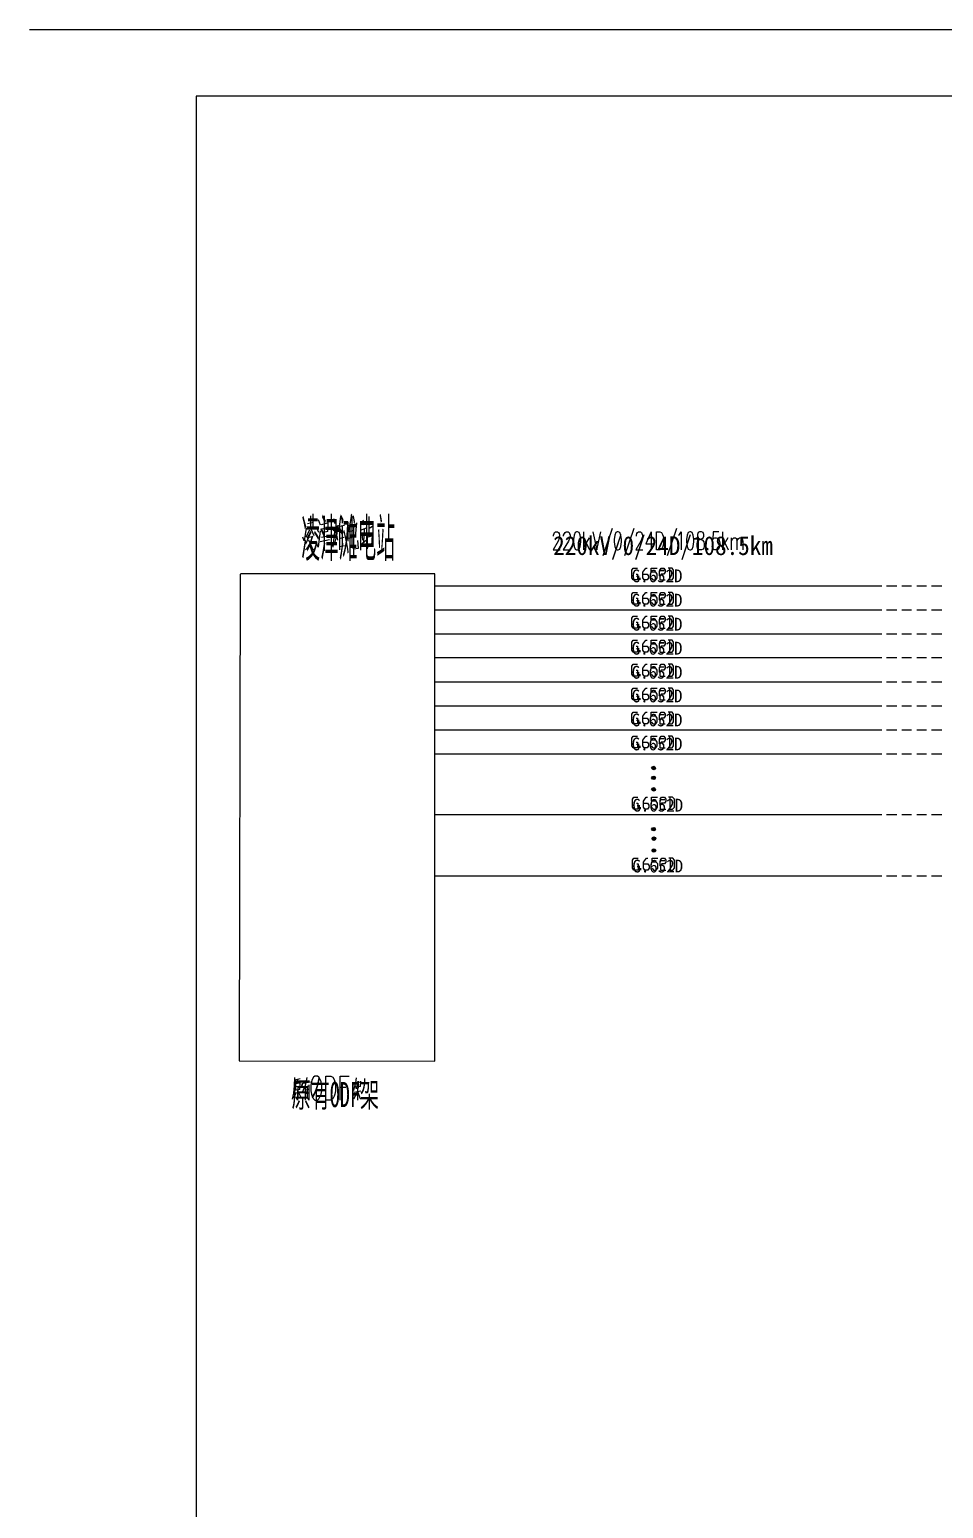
# Model space of a CAD drawing. Header units: metres. Extents: x 17 to 1757, y 17 to 1207.
# Drawn here: x 17 to 406, y 578 to 1207 of the extents above; entities that cross this region are included whole.
import ezdxf

# ---------------------------------------------------------------- set-up
doc = ezdxf.new("R2010")
doc.units = ezdxf.units.M
for name, color, linetype in [('LINES', 7, 'Continuous'), ('POLYLINES', 4, 'Continuous'), ('RECTS', 7, 'Continuous'), ('TEXTS', 3, 'Continuous')]:
    doc.layers.add(name, color=color, linetype=linetype)

msp = doc.modelspace()

# ---------------------------------------------------------------- linework, layer by layer
at = {"layer": 'LINES'}
for p, q in [((87.79, 1179.07), (87.79, 45.22)), ((1672.37, 1179.07), (87.79, 1179.07)), ((133.66, 997.92), (134.23, 995.9)), ((138.41, 995.62), (134.81, 994.75)), ((137.69, 997.63), (135.1, 997.06)), ((136.39, 1000.37), (136.39, 995.18)), ((139.99, 993.31), (139.13, 995.33)), ((139.7, 998.78), (140.57, 996.62)), ((140.71, 994.75), (144.46, 995.62)), ((141, 996.77), (143.74, 997.49)), ((142.3, 985.54), (142.3, 1000.37)), ((143.74, 997.92), (143.59, 993.74)), ((145.46, 995.9), (146.18, 994.03)), ((146.76, 995.04), (145.9, 987.12)), ((146.18, 999.22), (146.76, 997.2)), ((148.06, 996.05), (147.05, 995.76)), ((150.79, 996.34), (148.78, 995.9)), ((148.78, 996.19), (148.78, 985.97)), ((149.78, 999.65), (149.93, 997.34)), ((149.93, 995.9), (149.93, 996.19)), ((149.93, 996.05), (149.93, 987.55)), ((152.23, 997.78), (152.23, 989.57)), ((152.23, 996.34), (155.83, 997.06)), ((155.98, 997.49), (155.4, 991.44)), ((157.7, 994.32), (160.15, 995.33)), ((158.71, 998.64), (159.29, 996.62)), ((161.3, 991.58), (161.3, 1000.08)), ((161.3, 995.18), (162.74, 996.05)), ((264.7, 995.04), (260.81, 983.38)), ((273.91, 995.04), (270.02, 983.38)), ((292.06, 995.04), (288.17, 983.38)), ((135.96, 994.32), (134.38, 991.3)), ((135.67, 991.3), (137.11, 991.58)), ((137.98, 991.87), (136.82, 994.46)), ((144.46, 990.14), (140.57, 989.28)), ((141, 991.3), (143.74, 991.87)), ((143.74, 993.74), (141.29, 993.17)), ((145.32, 988.99), (145.9, 987.41)), ((147.05, 994.46), (147.91, 990)), ((149.06, 993.31), (150.5, 993.6)), ((150.5, 991.15), (149.06, 990.72)), ((155.69, 991.44), (152.23, 990.72)), ((152.81, 993.74), (154.97, 994.32)), ((157.7, 988.13), (160.15, 990.14)), ((158.28, 993.17), (158.57, 990)), ((159.14, 989.28), (159.43, 994.75)), ((160.44, 992.3), (160.44, 986.4)), ((160.44, 991.3), (162.46, 991.87)), ((162.6, 992.3), (162.31, 987.7)), ((252.74, 985.97), (252.74, 993.6)), ((254.9, 991.01), (252.74, 987.41)), ((253.61, 988.85), (255.05, 985.97)), ((281.4, 993.6), (281.4, 985.97)), ((311.78, 985.97), (311.78, 993.6)), ((313.94, 991.01), (311.78, 987.41)), ((312.65, 988.85), (314.09, 985.97)), ((315.53, 985.97), (315.53, 991.01)), ((134.23, 985.97), (135.38, 987.26)), ((148.78, 987.41), (150.79, 987.84)), ((160.44, 987.26), (162.46, 987.7)), ((289.18, 978.19), (289.18, 973.15)), ((106.51, 975.6), (106.08, 768.31)), ((189.24, 975.67), (106.58, 975.67)), ((189.24, 768.24), (189.24, 975.67)), ((376.58, 970.42), (189.24, 970.42)), ((276.65, 973.15), (276.65, 974.02)), ((379.46, 970.42), (376.58, 970.42)), ((385.8, 970.42), (381.48, 970.42)), ((392.14, 970.42), (387.96, 970.42)), ((398.47, 970.42), (394.3, 970.42)), ((404.95, 970.42), (400.63, 970.42)), ((276.65, 962.78), (276.65, 963.65)), ((289.18, 967.82), (289.18, 962.78)), ((376.58, 960.19), (189.24, 960.19)), ((289.18, 957.74), (289.18, 952.56)), ((379.46, 960.19), (376.58, 960.19)), ((385.8, 960.19), (381.48, 960.19)), ((392.14, 960.19), (387.96, 960.19)), ((398.47, 960.19), (394.3, 960.19)), ((404.95, 960.19), (400.63, 960.19)), ((276.65, 952.56), (276.65, 953.42)), ((376.58, 949.97), (189.24, 949.97)), ((289.18, 947.52), (289.18, 942.34)), ((379.46, 949.97), (376.58, 949.97)), ((385.8, 949.97), (381.48, 949.97)), ((392.14, 949.97), (387.96, 949.97)), ((398.47, 949.97), (394.3, 949.97)), ((404.95, 949.97), (400.63, 949.97)), ((376.58, 939.89), (189.24, 939.89)), ((276.65, 942.34), (276.65, 943.2)), ((379.46, 939.89), (376.58, 939.89)), ((385.8, 939.89), (381.48, 939.89)), ((392.14, 939.89), (387.96, 939.89)), ((398.47, 939.89), (394.3, 939.89)), ((404.95, 939.89), (400.63, 939.89)), ((276.65, 932.11), (276.65, 932.98)), ((289.18, 937.3), (289.18, 932.11)), ((376.58, 929.66), (189.24, 929.66)), ((289.18, 927.07), (289.18, 922.03)), ((379.46, 929.66), (376.58, 929.66)), ((385.8, 929.66), (381.48, 929.66)), ((392.14, 929.66), (387.96, 929.66)), ((398.47, 929.66), (394.3, 929.66)), ((404.95, 929.66), (400.63, 929.66)), ((376.58, 919.44), (189.24, 919.44)), ((276.65, 922.03), (276.65, 922.75)), ((379.46, 919.44), (376.58, 919.44)), ((385.8, 919.44), (381.48, 919.44)), ((392.14, 919.44), (387.96, 919.44)), ((398.47, 919.44), (394.3, 919.44)), ((404.95, 919.44), (400.63, 919.44)), ((289.18, 916.85), (289.18, 911.81)), ((376.58, 909.22), (189.24, 909.22)), ((276.65, 911.81), (276.65, 912.67)), ((379.46, 909.22), (376.58, 909.22)), ((385.8, 909.22), (381.48, 909.22)), ((392.14, 909.22), (387.96, 909.22)), ((398.47, 909.22), (394.3, 909.22)), ((404.95, 909.22), (400.63, 909.22)), ((276.65, 901.58), (276.65, 902.45)), ((289.18, 906.62), (289.18, 901.58)), ((376.58, 898.99), (189.24, 898.99)), ((379.46, 898.99), (376.58, 898.99)), ((385.8, 898.99), (381.48, 898.99)), ((392.14, 898.99), (387.96, 898.99)), ((398.47, 898.99), (394.3, 898.99)), ((404.95, 898.99), (400.63, 898.99)), ((276.79, 875.52), (276.79, 876.38)), ((289.32, 880.7), (289.32, 875.52)), ((376.58, 873.07), (189.24, 873.07)), ((379.46, 873.07), (376.58, 873.07)), ((385.8, 873.07), (381.48, 873.07)), ((392.14, 873.07), (387.96, 873.07)), ((398.47, 873.07), (394.3, 873.07)), ((404.95, 873.07), (400.63, 873.07)), ((276.94, 849.6), (276.94, 850.46)), ((289.46, 854.64), (289.46, 849.6)), ((376.58, 847.01), (189.24, 847.01)), ((379.46, 847.01), (376.58, 847.01)), ((385.8, 847.01), (381.48, 847.01)), ((392.14, 847.01), (387.96, 847.01)), ((398.47, 847.01), (394.3, 847.01)), ((404.95, 847.01), (400.63, 847.01)), ((106.08, 768.31), (189.24, 768.24)), ((129.62, 760.32), (131.93, 760.9)), ((130.06, 759.31), (130.06, 755.71)), ((130.06, 758.74), (131.78, 759.02)), ((130.06, 757.44), (131.35, 757.58)), ((130.06, 756), (131.78, 756.29)), ((130.92, 760.61), (130.63, 758.88)), ((131.78, 759.31), (131.64, 756.14)), ((133.08, 758.88), (136.39, 759.46)), ((134.09, 757.87), (134.09, 751.68)), ((134.09, 757.44), (135.67, 757.73)), ((134.09, 756), (135.38, 756.29)), ((149.06, 757.15), (151.37, 757.15)), ((154.82, 759.02), (156.26, 759.31)), ((154.97, 754.99), (157.85, 755.57)), ((155.83, 761.18), (155.54, 759.02)), ((156.41, 756.72), (156.41, 751.68)), ((156.7, 759.74), (156.7, 756.72)), ((156.7, 759.17), (157.7, 759.46)), ((157.7, 757.44), (156.7, 757.3)), ((157.7, 759.74), (157.56, 757.44)), ((130.34, 754.85), (129.19, 752.54)), ((132.22, 752.98), (131.35, 754.99)), ((135.38, 754.56), (134.09, 754.27)), ((156.41, 755.28), (154.68, 752.11))]:
    msp.add_line(p, q, dxfattribs=at)
at = {"layer": 'POLYLINES'}
for points in [[(134.52, 995.18), (133.66, 989.71), (133.08, 991.3)], [(146.62, 988.13), (147.62, 992.02), (148.2, 996.48)], [(149.21, 1000.22), (148.78, 996.77), (148.2, 993.6)], [(153.96, 1000.37), (153.96, 988.13), (153.96, 987.41), (154.25, 986.98), (154.68, 986.4), (156.84, 986.69), (156.55, 989.86)], [(134.38, 988.42), (135.67, 991.3), (136.25, 993.02)], [(135.38, 987.26), (136.25, 988.7), (137.4, 991.87)], [(135.53, 990.14), (137.4, 986.11), (138.41, 986.26)], [(140.57, 994.03), (139.7, 987.12), (139.13, 988.7)], [(239.78, 991.73), (239.78, 992.16), (240.07, 992.88), (240.22, 993.31), (240.65, 993.6), (241.51, 993.6), (241.94, 993.31), (242.23, 992.88), (242.38, 992.16), (242.38, 991.44), (242.23, 990.72), (241.8, 989.57), (239.64, 985.97), (242.66, 985.97)], [(244.1, 991.73), (244.1, 992.16), (244.39, 992.88), (244.68, 993.31), (245.11, 993.6), (245.98, 993.6), (246.41, 993.31), (246.55, 992.88), (246.84, 992.16), (246.84, 991.44), (246.55, 990.72), (246.12, 989.57), (243.96, 985.97), (246.98, 985.97)], [(249.58, 993.6), (249, 993.31), (248.57, 992.16), (248.28, 990.29), (248.28, 989.28), (248.57, 987.41), (249, 986.26), (249.58, 985.97), (250.01, 985.97), (250.73, 986.26), (251.16, 987.41), (251.45, 989.28), (251.45, 990.29), (251.16, 992.16), (250.73, 993.31), (250.01, 993.6), (249.58, 993.6)], [(256.49, 993.6), (258.22, 985.97), (259.94, 993.6)], [(266.86, 993.6), (266.28, 993.31), (265.85, 992.16), (265.56, 990.29), (265.56, 989.28), (265.85, 987.41), (266.28, 986.26), (266.86, 985.97), (267.29, 985.97), (268.01, 986.26), (268.44, 987.41), (268.73, 989.28), (268.73, 990.29), (268.44, 992.16), (268.01, 993.31), (267.29, 993.6), (266.86, 993.6)], [(275.06, 991.73), (275.06, 992.16), (275.21, 992.88), (275.5, 993.31), (275.93, 993.6), (276.79, 993.6), (277.22, 993.31), (277.37, 992.88), (277.66, 992.16), (277.66, 991.44), (277.37, 990.72), (276.94, 989.57), (274.78, 985.97), (277.8, 985.97)], [(281.4, 993.6), (279.1, 988.56), (282.41, 988.56)], [(283.56, 985.97), (283.56, 993.6), (285, 993.6), (285.72, 993.31), (286.15, 992.45), (286.44, 991.73), (286.58, 990.72), (286.58, 988.85), (286.44, 987.84), (286.15, 986.98), (285.72, 986.26), (285, 985.97), (283.56, 985.97)], [(292.92, 992.16), (293.35, 992.45), (294.07, 993.6), (294.07, 985.97)], [(297.82, 993.6), (297.1, 993.31), (296.66, 992.16), (296.38, 990.29), (296.38, 989.28), (296.66, 987.41), (297.1, 986.26), (297.82, 985.97), (298.25, 985.97), (298.82, 986.26), (299.26, 987.41), (299.54, 989.28), (299.54, 990.29), (299.26, 992.16), (298.82, 993.31), (298.25, 993.6), (297.82, 993.6)], [(301.85, 993.6), (301.27, 993.31), (300.98, 992.45), (300.98, 991.73), (301.27, 991.01), (301.7, 990.72), (302.57, 990.29), (303.14, 990), (303.72, 989.28), (303.86, 988.56), (303.86, 987.41), (303.72, 986.69), (303.43, 986.26), (302.71, 985.97), (301.85, 985.97), (301.27, 986.26), (300.98, 986.69), (300.84, 987.41), (300.84, 988.56), (300.98, 989.28), (301.42, 990), (302.14, 990.29), (303, 990.72), (303.43, 991.01), (303.72, 991.73), (303.72, 992.45), (303.43, 993.31), (302.71, 993.6), (301.85, 993.6)], [(310.06, 993.6), (307.75, 993.6), (307.61, 990.29), (307.75, 990.72), (308.47, 991.01), (309.05, 991.01), (309.77, 990.72), (310.2, 990), (310.49, 988.85), (310.49, 988.13), (310.2, 986.98), (309.77, 986.26), (309.05, 985.97), (308.47, 985.97), (307.75, 986.26), (307.61, 986.69), (307.32, 987.41)], [(315.53, 989.57), (316.1, 990.72), (316.54, 991.01), (317.26, 991.01), (317.69, 990.72), (317.83, 989.57), (317.83, 985.97)], [(317.83, 989.57), (318.55, 990.72), (318.98, 991.01), (319.56, 991.01), (319.99, 990.72), (320.28, 989.57), (320.28, 985.97)], [(305.45, 986.69), (305.16, 986.26), (305.45, 985.97), (305.59, 986.26)], [(274.92, 975.6), (275.5, 975.6), (275.5, 973.15), (273.62, 973.15), (273.05, 974.02), (273.05, 977.33), (273.62, 978.19), (275.5, 978.19)], [(277.8, 975.6), (279.67, 975.6), (280.25, 974.74), (280.25, 974.02), (279.67, 973.15), (278.38, 973.15), (277.8, 974.02), (277.8, 976.46), (279.1, 978.19), (279.67, 978.19)], [(281.4, 974.02), (281.98, 973.15), (283.27, 973.15), (283.85, 974.02), (283.85, 975.6), (283.27, 976.46), (281.4, 976.46), (281.4, 978.19), (283.85, 978.19)], [(285, 977.33), (285.58, 978.19), (286.73, 978.19), (287.3, 977.33), (287.3, 976.46), (286.73, 975.6), (285.58, 975.6), (285, 974.74), (285, 973.15), (287.3, 973.15)], [(288.6, 973.15), (290.33, 973.15), (290.9, 974.02), (290.9, 977.33), (290.33, 978.19), (288.6, 978.19)], [(274.92, 965.38), (275.5, 965.38), (275.5, 962.78), (273.62, 962.78), (273.05, 963.65), (273.05, 967.1), (273.62, 967.82), (275.5, 967.82)], [(277.8, 965.38), (279.67, 965.38), (280.25, 964.51), (280.25, 963.65), (279.67, 962.78), (278.38, 962.78), (277.8, 963.65), (277.8, 966.24), (279.1, 967.82), (279.67, 967.82)], [(281.4, 963.65), (281.98, 962.78), (283.27, 962.78), (283.85, 963.65), (283.85, 965.38), (283.27, 966.24), (281.4, 966.24), (281.4, 967.82), (283.85, 967.82)], [(285, 967.1), (285.58, 967.82), (286.73, 967.82), (287.3, 967.1), (287.3, 966.24), (286.73, 965.38), (285.58, 965.38), (285, 964.51), (285, 962.78), (287.3, 962.78)], [(288.6, 962.78), (290.33, 962.78), (290.9, 963.65), (290.9, 967.1), (290.33, 967.82), (288.6, 967.82)], [(274.92, 955.15), (275.5, 955.15), (275.5, 952.56), (273.62, 952.56), (273.05, 953.42), (273.05, 956.88), (273.62, 957.74), (275.5, 957.74)], [(277.8, 955.15), (279.67, 955.15), (280.25, 954.29), (280.25, 953.42), (279.67, 952.56), (278.38, 952.56), (277.8, 953.42), (277.8, 956.02), (279.1, 957.74), (279.67, 957.74)], [(281.4, 953.42), (281.98, 952.56), (283.27, 952.56), (283.85, 953.42), (283.85, 955.15), (283.27, 956.02), (281.4, 956.02), (281.4, 957.74), (283.85, 957.74)], [(285, 956.88), (285.58, 957.74), (286.73, 957.74), (287.3, 956.88), (287.3, 956.02), (286.73, 955.15), (285.58, 955.15), (285, 954.29), (285, 952.56), (287.3, 952.56)], [(288.6, 952.56), (290.33, 952.56), (290.9, 953.42), (290.9, 956.88), (290.33, 957.74), (288.6, 957.74)], [(274.92, 944.93), (275.5, 944.93), (275.5, 942.34), (273.62, 942.34), (273.05, 943.2), (273.05, 946.66), (273.62, 947.52), (275.5, 947.52)], [(277.8, 944.93), (279.67, 944.93), (280.25, 944.06), (280.25, 943.2), (279.67, 942.34), (278.38, 942.34), (277.8, 943.2), (277.8, 945.79), (279.1, 947.52), (279.67, 947.52)], [(281.4, 943.2), (281.98, 942.34), (283.27, 942.34), (283.85, 943.2), (283.85, 944.93), (283.27, 945.79), (281.4, 945.79), (281.4, 947.52), (283.85, 947.52)], [(285, 946.66), (285.58, 947.52), (286.73, 947.52), (287.3, 946.66), (287.3, 945.79), (286.73, 944.93), (285.58, 944.93), (285, 944.06), (285, 942.34), (287.3, 942.34)], [(288.6, 942.34), (290.33, 942.34), (290.9, 943.2), (290.9, 946.66), (290.33, 947.52), (288.6, 947.52)], [(274.92, 934.7), (275.5, 934.7), (275.5, 932.11), (273.62, 932.11), (273.05, 932.98), (273.05, 936.43), (273.62, 937.3), (275.5, 937.3)], [(277.8, 934.7), (279.67, 934.7), (280.25, 933.84), (280.25, 932.98), (279.67, 932.11), (278.38, 932.11), (277.8, 932.98), (277.8, 935.57), (279.1, 937.3), (279.67, 937.3)], [(281.4, 932.98), (281.98, 932.11), (283.27, 932.11), (283.85, 932.98), (283.85, 934.7), (283.27, 935.57), (281.4, 935.57), (281.4, 937.3), (283.85, 937.3)], [(285, 936.43), (285.58, 937.3), (286.73, 937.3), (287.3, 936.43), (287.3, 935.57), (286.73, 934.7), (285.58, 934.7), (285, 933.84), (285, 932.11), (287.3, 932.11)], [(288.6, 932.11), (290.33, 932.11), (290.9, 932.98), (290.9, 936.43), (290.33, 937.3), (288.6, 937.3)], [(274.92, 924.48), (275.5, 924.48), (275.5, 922.03), (273.62, 922.03), (273.05, 922.75), (273.05, 926.21), (273.62, 927.07), (275.5, 927.07)], [(277.8, 924.48), (279.67, 924.48), (280.25, 923.62), (280.25, 922.75), (279.67, 922.03), (278.38, 922.03), (277.8, 922.75), (277.8, 925.34), (279.1, 927.07), (279.67, 927.07)], [(281.4, 922.75), (281.98, 922.03), (283.27, 922.03), (283.85, 922.75), (283.85, 924.48), (283.27, 925.34), (281.4, 925.34), (281.4, 927.07), (283.85, 927.07)], [(285, 926.21), (285.58, 927.07), (286.73, 927.07), (287.3, 926.21), (287.3, 925.34), (286.73, 924.48), (285.58, 924.48), (285, 923.62), (285, 922.03), (287.3, 922.03)], [(288.6, 922.03), (290.33, 922.03), (290.9, 922.75), (290.9, 926.21), (290.33, 927.07), (288.6, 927.07)], [(274.92, 914.26), (275.5, 914.26), (275.5, 911.81), (273.62, 911.81), (273.05, 912.67), (273.05, 915.98), (273.62, 916.85), (275.5, 916.85)], [(277.8, 914.26), (279.67, 914.26), (280.25, 913.39), (280.25, 912.67), (279.67, 911.81), (278.38, 911.81), (277.8, 912.67), (277.8, 915.12), (279.1, 916.85), (279.67, 916.85)], [(281.4, 912.67), (281.98, 911.81), (283.27, 911.81), (283.85, 912.67), (283.85, 914.26), (283.27, 915.12), (281.4, 915.12), (281.4, 916.85), (283.85, 916.85)], [(285, 915.98), (285.58, 916.85), (286.73, 916.85), (287.3, 915.98), (287.3, 915.12), (286.73, 914.26), (285.58, 914.26), (285, 913.39), (285, 911.81), (287.3, 911.81)], [(288.6, 911.81), (290.33, 911.81), (290.9, 912.67), (290.9, 915.98), (290.33, 916.85), (288.6, 916.85)], [(274.92, 904.03), (275.5, 904.03), (275.5, 901.58), (273.62, 901.58), (273.05, 902.45), (273.05, 905.76), (273.62, 906.62), (275.5, 906.62)], [(277.8, 904.03), (279.67, 904.03), (280.25, 903.31), (280.25, 902.45), (279.67, 901.58), (278.38, 901.58), (277.8, 902.45), (277.8, 904.9), (279.1, 906.62), (279.67, 906.62)], [(281.4, 902.45), (281.98, 901.58), (283.27, 901.58), (283.85, 902.45), (283.85, 904.03), (283.27, 904.9), (281.4, 904.9), (281.4, 906.62), (283.85, 906.62)], [(285, 905.76), (285.58, 906.62), (286.73, 906.62), (287.3, 905.76), (287.3, 904.9), (286.73, 904.03), (285.58, 904.03), (285, 903.31), (285, 901.58), (287.3, 901.58)], [(288.6, 901.58), (290.33, 901.58), (290.9, 902.45), (290.9, 905.76), (290.33, 906.62), (288.6, 906.62)], [(282.41, 892.94), (281.54, 892.94), (281.83, 893.52), (282.41, 892.94)], [(282.41, 892.94), (281.54, 892.94), (281.83, 893.52), (282.41, 892.94)], [(282.41, 892.94), (281.54, 892.94), (281.83, 893.52), (282.41, 892.94)], [(282.41, 892.94), (281.54, 892.94), (281.83, 893.52), (282.41, 892.94)], [(282.41, 892.94), (281.83, 892.51), (281.54, 892.94), (282.41, 892.94)], [(282.41, 892.94), (281.83, 892.51), (281.54, 892.94), (282.41, 892.94)], [(282.41, 892.94), (281.83, 892.51), (281.54, 892.94), (282.41, 892.94)], [(282.41, 892.94), (281.83, 892.51), (281.54, 892.94), (282.41, 892.94)], [(282.41, 888.91), (281.54, 888.91), (281.83, 889.49), (282.41, 888.91)], [(282.41, 888.91), (281.54, 888.91), (281.83, 889.49), (282.41, 888.91)], [(282.41, 888.91), (281.54, 888.91), (281.83, 889.49), (282.41, 888.91)], [(282.41, 888.91), (281.54, 888.91), (281.83, 889.49), (282.41, 888.91)], [(282.41, 888.91), (281.83, 888.34), (281.54, 888.91), (282.41, 888.91)], [(282.41, 888.91), (281.83, 888.34), (281.54, 888.91), (282.41, 888.91)], [(282.41, 888.91), (281.83, 888.34), (281.54, 888.91), (282.41, 888.91)], [(282.41, 888.91), (281.83, 888.34), (281.54, 888.91), (282.41, 888.91)], [(282.41, 892.94), (281.83, 893.52), (282.41, 893.81), (282.41, 892.94)], [(282.41, 892.94), (281.83, 893.52), (282.41, 893.81), (282.41, 892.94)], [(282.41, 892.94), (281.83, 893.52), (282.41, 893.81), (282.41, 892.94)], [(282.41, 892.94), (281.83, 893.52), (282.41, 893.81), (282.41, 892.94)], [(282.41, 892.94), (282.41, 892.22), (281.83, 892.51), (282.41, 892.94)], [(282.41, 892.94), (282.41, 892.22), (281.83, 892.51), (282.41, 892.94)], [(282.41, 892.94), (282.41, 892.22), (281.83, 892.51), (282.41, 892.94)], [(282.41, 892.94), (282.41, 892.22), (281.83, 892.51), (282.41, 892.94)], [(282.41, 888.91), (281.83, 889.49), (282.41, 889.63), (282.41, 888.91)], [(282.41, 888.91), (281.83, 889.49), (282.41, 889.63), (282.41, 888.91)], [(282.41, 888.91), (281.83, 889.49), (282.41, 889.63), (282.41, 888.91)], [(282.41, 888.91), (281.83, 889.49), (282.41, 889.63), (282.41, 888.91)], [(282.41, 888.91), (282.41, 888.19), (281.83, 888.34), (282.41, 888.91)], [(282.41, 888.91), (282.41, 888.19), (281.83, 888.34), (282.41, 888.91)], [(282.41, 888.91), (282.41, 888.19), (281.83, 888.34), (282.41, 888.91)], [(282.41, 888.91), (282.41, 888.19), (281.83, 888.34), (282.41, 888.91)], [(282.41, 892.94), (282.41, 893.81), (282.84, 893.52), (282.41, 892.94)], [(282.41, 892.94), (282.41, 893.81), (282.84, 893.52), (282.41, 892.94)], [(282.41, 892.94), (282.41, 893.81), (282.84, 893.52), (282.41, 892.94)], [(282.41, 892.94), (282.41, 893.81), (282.84, 893.52), (282.41, 892.94)], [(282.41, 892.94), (282.84, 893.52), (283.13, 892.94), (282.41, 892.94)], [(282.41, 892.94), (282.84, 893.52), (283.13, 892.94), (282.41, 892.94)], [(282.41, 892.94), (282.84, 893.52), (283.13, 892.94), (282.41, 892.94)], [(282.41, 892.94), (282.84, 893.52), (283.13, 892.94), (282.41, 892.94)], [(282.41, 892.94), (282.84, 892.51), (282.41, 892.22), (282.41, 892.94)], [(282.41, 892.94), (282.84, 892.51), (282.41, 892.22), (282.41, 892.94)], [(282.41, 892.94), (283.13, 892.94), (282.84, 892.51), (282.41, 892.94)], [(282.41, 892.94), (283.13, 892.94), (282.84, 892.51), (282.41, 892.94)], [(282.41, 892.94), (282.84, 892.51), (282.41, 892.22), (282.41, 892.94)], [(282.41, 892.94), (282.84, 892.51), (282.41, 892.22), (282.41, 892.94)], [(282.41, 892.94), (283.13, 892.94), (282.84, 892.51), (282.41, 892.94)], [(282.41, 892.94), (283.13, 892.94), (282.84, 892.51), (282.41, 892.94)], [(282.41, 888.91), (282.41, 889.63), (282.84, 889.49), (282.41, 888.91)], [(282.41, 888.91), (282.41, 889.63), (282.84, 889.49), (282.41, 888.91)], [(282.41, 888.91), (282.41, 889.63), (282.84, 889.49), (282.41, 888.91)], [(282.41, 888.91), (282.41, 889.63), (282.84, 889.49), (282.41, 888.91)], [(282.41, 888.91), (282.84, 889.49), (283.13, 888.91), (282.41, 888.91)], [(282.41, 888.91), (282.84, 889.49), (283.13, 888.91), (282.41, 888.91)], [(282.41, 888.91), (282.84, 889.49), (283.13, 888.91), (282.41, 888.91)], [(282.41, 888.91), (282.84, 889.49), (283.13, 888.91), (282.41, 888.91)], [(282.41, 888.91), (282.84, 888.34), (282.41, 888.19), (282.41, 888.91)], [(282.41, 888.91), (282.84, 888.34), (282.41, 888.19), (282.41, 888.91)], [(282.41, 888.91), (283.13, 888.91), (282.84, 888.34), (282.41, 888.91)], [(282.41, 888.91), (283.13, 888.91), (282.84, 888.34), (282.41, 888.91)], [(282.41, 888.91), (282.84, 888.34), (282.41, 888.19), (282.41, 888.91)], [(282.41, 888.91), (282.84, 888.34), (282.41, 888.19), (282.41, 888.91)], [(282.41, 888.91), (283.13, 888.91), (282.84, 888.34), (282.41, 888.91)], [(282.41, 888.91), (283.13, 888.91), (282.84, 888.34), (282.41, 888.91)], [(282.41, 883.87), (281.54, 883.87), (281.83, 884.45), (282.41, 883.87)], [(282.41, 883.87), (281.54, 883.87), (281.83, 884.45), (282.41, 883.87)], [(282.41, 883.87), (281.54, 883.87), (281.83, 884.45), (282.41, 883.87)], [(282.41, 883.87), (281.54, 883.87), (281.83, 884.45), (282.41, 883.87)], [(282.41, 883.87), (281.83, 883.44), (281.54, 883.87), (282.41, 883.87)], [(282.41, 883.87), (281.83, 883.44), (281.54, 883.87), (282.41, 883.87)], [(282.41, 883.87), (281.83, 883.44), (281.54, 883.87), (282.41, 883.87)], [(282.41, 883.87), (281.83, 883.44), (281.54, 883.87), (282.41, 883.87)], [(282.41, 883.87), (281.83, 884.45), (282.41, 884.74), (282.41, 883.87)], [(282.41, 883.87), (281.83, 884.45), (282.41, 884.74), (282.41, 883.87)], [(282.41, 883.87), (281.83, 884.45), (282.41, 884.74), (282.41, 883.87)], [(282.41, 883.87), (281.83, 884.45), (282.41, 884.74), (282.41, 883.87)], [(282.41, 883.87), (282.41, 883.15), (281.83, 883.44), (282.41, 883.87)], [(282.41, 883.87), (282.41, 883.15), (281.83, 883.44), (282.41, 883.87)], [(282.41, 883.87), (282.41, 883.15), (281.83, 883.44), (282.41, 883.87)], [(282.41, 883.87), (282.41, 883.15), (281.83, 883.44), (282.41, 883.87)], [(282.41, 883.87), (282.41, 884.74), (282.84, 884.45), (282.41, 883.87)], [(282.41, 883.87), (282.41, 884.74), (282.84, 884.45), (282.41, 883.87)], [(282.41, 883.87), (282.41, 884.74), (282.84, 884.45), (282.41, 883.87)], [(282.41, 883.87), (282.41, 884.74), (282.84, 884.45), (282.41, 883.87)], [(282.41, 883.87), (282.84, 884.45), (283.13, 883.87), (282.41, 883.87)], [(282.41, 883.87), (282.84, 884.45), (283.13, 883.87), (282.41, 883.87)], [(282.41, 883.87), (282.84, 884.45), (283.13, 883.87), (282.41, 883.87)], [(282.41, 883.87), (282.84, 884.45), (283.13, 883.87), (282.41, 883.87)], [(282.41, 883.87), (282.84, 883.44), (282.41, 883.15), (282.41, 883.87)], [(282.41, 883.87), (282.84, 883.44), (282.41, 883.15), (282.41, 883.87)], [(282.41, 883.87), (283.13, 883.87), (282.84, 883.44), (282.41, 883.87)], [(282.41, 883.87), (283.13, 883.87), (282.84, 883.44), (282.41, 883.87)], [(282.41, 883.87), (282.84, 883.44), (282.41, 883.15), (282.41, 883.87)], [(282.41, 883.87), (282.84, 883.44), (282.41, 883.15), (282.41, 883.87)], [(282.41, 883.87), (283.13, 883.87), (282.84, 883.44), (282.41, 883.87)], [(282.41, 883.87), (283.13, 883.87), (282.84, 883.44), (282.41, 883.87)], [(275.06, 878.11), (275.64, 878.11), (275.64, 875.52), (273.91, 875.52), (273.34, 876.38), (273.34, 879.84), (273.91, 880.7), (275.64, 880.7)], [(278.09, 878.11), (279.82, 878.11), (280.39, 877.25), (280.39, 876.38), (279.82, 875.52), (278.66, 875.52), (278.09, 876.38), (278.09, 878.98), (279.24, 880.7), (279.82, 880.7)], [(281.54, 876.38), (282.26, 875.52), (283.42, 875.52), (283.99, 876.38), (283.99, 878.11), (283.42, 878.98), (281.54, 878.98), (281.54, 880.7), (283.99, 880.7)], [(285.14, 879.84), (285.72, 880.7), (287.02, 880.7), (287.59, 879.84), (287.59, 878.98), (287.02, 878.11), (285.72, 878.11), (285.14, 877.25), (285.14, 875.52), (287.59, 875.52)], [(288.74, 875.52), (290.47, 875.52), (291.19, 876.38), (291.19, 879.84), (290.47, 880.7), (288.74, 880.7)], [(282.41, 867.02), (281.54, 867.02), (281.83, 867.6), (282.41, 867.02)], [(282.41, 867.02), (281.54, 867.02), (281.83, 867.6), (282.41, 867.02)], [(282.41, 867.02), (281.54, 867.02), (281.83, 867.6), (282.41, 867.02)], [(282.41, 867.02), (281.54, 867.02), (281.83, 867.6), (282.41, 867.02)], [(282.41, 867.02), (281.83, 866.45), (281.54, 867.02), (282.41, 867.02)], [(282.41, 867.02), (281.83, 866.45), (281.54, 867.02), (282.41, 867.02)], [(282.41, 867.02), (281.83, 866.45), (281.54, 867.02), (282.41, 867.02)], [(282.41, 867.02), (281.83, 866.45), (281.54, 867.02), (282.41, 867.02)], [(282.41, 862.99), (281.69, 862.99), (281.83, 863.42), (282.41, 862.99)], [(282.41, 862.99), (281.69, 862.99), (281.83, 863.42), (282.41, 862.99)], [(282.41, 862.99), (281.69, 862.99), (281.83, 863.42), (282.41, 862.99)], [(282.41, 862.99), (281.69, 862.99), (281.83, 863.42), (282.41, 862.99)], [(282.41, 862.99), (281.83, 862.42), (281.69, 862.99), (282.41, 862.99)], [(282.41, 862.99), (281.83, 862.42), (281.69, 862.99), (282.41, 862.99)], [(282.41, 862.99), (281.83, 862.42), (281.69, 862.99), (282.41, 862.99)], [(282.41, 862.99), (281.83, 862.42), (281.69, 862.99), (282.41, 862.99)], [(282.41, 867.02), (281.83, 867.6), (282.41, 867.74), (282.41, 867.02)], [(282.41, 867.02), (281.83, 867.6), (282.41, 867.74), (282.41, 867.02)], [(282.41, 867.02), (281.83, 867.6), (282.41, 867.74), (282.41, 867.02)], [(282.41, 867.02), (281.83, 867.6), (282.41, 867.74), (282.41, 867.02)], [(282.41, 867.02), (282.41, 866.3), (281.83, 866.45), (282.41, 867.02)], [(282.41, 867.02), (282.41, 866.3), (281.83, 866.45), (282.41, 867.02)], [(282.41, 867.02), (282.41, 866.3), (281.83, 866.45), (282.41, 867.02)], [(282.41, 867.02), (282.41, 866.3), (281.83, 866.45), (282.41, 867.02)], [(282.41, 862.99), (281.83, 863.42), (282.41, 863.71), (282.41, 862.99)], [(282.41, 862.99), (281.83, 863.42), (282.41, 863.71), (282.41, 862.99)], [(282.41, 862.99), (281.83, 863.42), (282.41, 863.71), (282.41, 862.99)], [(282.41, 862.99), (281.83, 863.42), (282.41, 863.71), (282.41, 862.99)], [(282.41, 862.99), (282.41, 862.13), (281.83, 862.42), (282.41, 862.99)], [(282.41, 862.99), (282.41, 862.13), (281.83, 862.42), (282.41, 862.99)], [(282.41, 862.99), (282.41, 862.13), (281.83, 862.42), (282.41, 862.99)], [(282.41, 862.99), (282.41, 862.13), (281.83, 862.42), (282.41, 862.99)], [(282.41, 867.02), (282.41, 867.74), (282.84, 867.6), (282.41, 867.02)], [(282.41, 867.02), (282.41, 867.74), (282.84, 867.6), (282.41, 867.02)], [(282.41, 867.02), (282.41, 867.74), (282.84, 867.6), (282.41, 867.02)], [(282.41, 867.02), (282.41, 867.74), (282.84, 867.6), (282.41, 867.02)], [(282.41, 867.02), (282.84, 867.6), (283.13, 867.02), (282.41, 867.02)], [(282.41, 867.02), (282.84, 867.6), (283.13, 867.02), (282.41, 867.02)], [(282.41, 867.02), (282.84, 867.6), (283.13, 867.02), (282.41, 867.02)], [(282.41, 867.02), (282.84, 867.6), (283.13, 867.02), (282.41, 867.02)], [(282.41, 867.02), (282.84, 866.45), (282.41, 866.3), (282.41, 867.02)], [(282.41, 867.02), (282.84, 866.45), (282.41, 866.3), (282.41, 867.02)], [(282.41, 867.02), (283.13, 867.02), (282.84, 866.45), (282.41, 867.02)], [(282.41, 867.02), (283.13, 867.02), (282.84, 866.45), (282.41, 867.02)], [(282.41, 867.02), (282.84, 866.45), (282.41, 866.3), (282.41, 867.02)], [(282.41, 867.02), (282.84, 866.45), (282.41, 866.3), (282.41, 867.02)], [(282.41, 867.02), (283.13, 867.02), (282.84, 866.45), (282.41, 867.02)], [(282.41, 867.02), (283.13, 867.02), (282.84, 866.45), (282.41, 867.02)], [(282.41, 862.99), (282.41, 863.71), (282.98, 863.42), (282.41, 862.99)], [(282.41, 862.99), (282.41, 863.71), (282.98, 863.42), (282.41, 862.99)], [(282.41, 862.99), (282.41, 863.71), (282.98, 863.42), (282.41, 862.99)], [(282.41, 862.99), (282.41, 863.71), (282.98, 863.42), (282.41, 862.99)], [(282.41, 862.99), (282.98, 863.42), (283.27, 862.99), (282.41, 862.99)], [(282.41, 862.99), (282.98, 863.42), (283.27, 862.99), (282.41, 862.99)], [(282.41, 862.99), (282.98, 863.42), (283.27, 862.99), (282.41, 862.99)], [(282.41, 862.99), (282.98, 863.42), (283.27, 862.99), (282.41, 862.99)], [(282.41, 862.99), (282.98, 862.42), (282.41, 862.13), (282.41, 862.99)], [(282.41, 862.99), (282.98, 862.42), (282.41, 862.13), (282.41, 862.99)], [(282.41, 862.99), (283.27, 862.99), (282.98, 862.42), (282.41, 862.99)], [(282.41, 862.99), (283.27, 862.99), (282.98, 862.42), (282.41, 862.99)], [(282.41, 862.99), (282.98, 862.42), (282.41, 862.13), (282.41, 862.99)], [(282.41, 862.99), (282.98, 862.42), (282.41, 862.13), (282.41, 862.99)], [(282.41, 862.99), (283.27, 862.99), (282.98, 862.42), (282.41, 862.99)], [(282.41, 862.99), (283.27, 862.99), (282.98, 862.42), (282.41, 862.99)], [(282.41, 857.95), (281.69, 857.95), (281.83, 858.53), (282.41, 857.95)], [(282.41, 857.95), (281.69, 857.95), (281.83, 858.53), (282.41, 857.95)], [(282.41, 857.95), (281.69, 857.95), (281.83, 858.53), (282.41, 857.95)], [(282.41, 857.95), (281.69, 857.95), (281.83, 858.53), (282.41, 857.95)], [(282.41, 857.95), (281.83, 857.38), (281.69, 857.95), (282.41, 857.95)], [(282.41, 857.95), (281.83, 857.38), (281.69, 857.95), (282.41, 857.95)], [(282.41, 857.95), (281.83, 857.38), (281.69, 857.95), (282.41, 857.95)], [(282.41, 857.95), (281.83, 857.38), (281.69, 857.95), (282.41, 857.95)], [(282.41, 857.95), (281.83, 858.53), (282.41, 858.67), (282.41, 857.95)], [(282.41, 857.95), (281.83, 858.53), (282.41, 858.67), (282.41, 857.95)], [(282.41, 857.95), (281.83, 858.53), (282.41, 858.67), (282.41, 857.95)], [(282.41, 857.95), (281.83, 858.53), (282.41, 858.67), (282.41, 857.95)], [(282.41, 857.95), (282.41, 857.23), (281.83, 857.38), (282.41, 857.95)], [(282.41, 857.95), (282.41, 857.23), (281.83, 857.38), (282.41, 857.95)], [(282.41, 857.95), (282.41, 857.23), (281.83, 857.38), (282.41, 857.95)], [(282.41, 857.95), (282.41, 857.23), (281.83, 857.38), (282.41, 857.95)], [(282.41, 857.95), (282.41, 858.67), (282.98, 858.53), (282.41, 857.95)], [(282.41, 857.95), (282.41, 858.67), (282.98, 858.53), (282.41, 857.95)], [(282.41, 857.95), (282.41, 858.67), (282.98, 858.53), (282.41, 857.95)], [(282.41, 857.95), (282.41, 858.67), (282.98, 858.53), (282.41, 857.95)], [(282.41, 857.95), (282.98, 858.53), (283.27, 857.95), (282.41, 857.95)], [(282.41, 857.95), (282.98, 858.53), (283.27, 857.95), (282.41, 857.95)], [(282.41, 857.95), (282.98, 858.53), (283.27, 857.95), (282.41, 857.95)], [(282.41, 857.95), (282.98, 858.53), (283.27, 857.95), (282.41, 857.95)], [(282.41, 857.95), (282.98, 857.38), (282.41, 857.23), (282.41, 857.95)], [(282.41, 857.95), (282.98, 857.38), (282.41, 857.23), (282.41, 857.95)], [(282.41, 857.95), (283.27, 857.95), (282.98, 857.38), (282.41, 857.95)], [(282.41, 857.95), (283.27, 857.95), (282.98, 857.38), (282.41, 857.95)], [(282.41, 857.95), (282.98, 857.38), (282.41, 857.23), (282.41, 857.95)], [(282.41, 857.95), (282.98, 857.38), (282.41, 857.23), (282.41, 857.95)], [(282.41, 857.95), (283.27, 857.95), (282.98, 857.38), (282.41, 857.95)], [(282.41, 857.95), (283.27, 857.95), (282.98, 857.38), (282.41, 857.95)], [(275.21, 852.19), (275.78, 852.19), (275.78, 849.6), (273.91, 849.6), (273.34, 850.46), (273.34, 853.78), (273.91, 854.64), (275.78, 854.64)], [(278.09, 852.19), (279.96, 852.19), (280.54, 851.33), (280.54, 850.46), (279.96, 849.6), (278.66, 849.6), (278.09, 850.46), (278.09, 852.91), (279.38, 854.64), (279.96, 854.64)], [(281.69, 850.46), (282.26, 849.6), (283.42, 849.6), (284.14, 850.46), (284.14, 852.19), (283.42, 852.91), (281.69, 852.91), (281.69, 854.64), (284.14, 854.64)], [(285.29, 853.78), (285.86, 854.64), (287.02, 854.64), (287.59, 853.78), (287.59, 852.91), (287.02, 852.19), (285.86, 852.19), (285.29, 851.33), (285.29, 849.6), (287.59, 849.6)], [(288.89, 849.6), (290.62, 849.6), (291.19, 850.46), (291.19, 853.78), (290.62, 854.64), (288.89, 854.64)], [(138.26, 761.9), (137.69, 761.47), (137.11, 760.46), (136.82, 759.46), (136.54, 758.02), (136.54, 755.57), (136.82, 754.13), (137.11, 753.26), (137.69, 752.26), (138.26, 751.68), (139.42, 751.68), (139.99, 752.26), (140.57, 753.26), (140.86, 754.13), (141.14, 755.57), (141.14, 758.02), (140.86, 759.46), (140.57, 760.46), (139.99, 761.47), (139.42, 761.9), (138.26, 761.9)], [(142.87, 751.68), (142.87, 761.9), (145.03, 761.9), (145.9, 761.47), (146.47, 760.46), (146.76, 759.46), (147.05, 758.02), (147.05, 755.57), (146.76, 754.13), (146.47, 753.26), (145.9, 752.26), (145.03, 751.68), (142.87, 751.68)], [(149.06, 751.68), (149.06, 761.9), (152.81, 761.9)], [(129.62, 761.33), (129.48, 757.73), (129.19, 754.56), (128.62, 752.11)], [(130.92, 756), (130.92, 751.68), (130.34, 752.98)], [(134.81, 761.33), (134.09, 757.87), (132.79, 754.85)], [(135.67, 758.16), (135.67, 751.68), (135.1, 752.83)], [(155.54, 759.02), (155.11, 757.44), (154.68, 755.71)], [(156.41, 759.6), (155.98, 756.43), (155.54, 757.58)], [(156.41, 755.28), (157.56, 752.4), (158.14, 752.4)]]:
    msp.add_lwpolyline(points, dxfattribs=at)
at = {"layer": 'RECTS'}
msp.add_lwpolyline([(16.87, 1207.44), (1700.66, 1207.44), (1700.66, 16.85), (16.87, 16.85)], dxfattribs=at)

# ---------------------------------------------------------------- texts
at = {"layer": 'TEXTS'}
for s, height, width, p in [('凌津滩电站', 16.04, 0.381771, (132.5, 982.95)), ('220kV/0/24D/108.5km', 8.02, 0.901709, (239.64, 983.72)), ('G.652D', 5.47, 0.966821, (273.05, 972.12)), ('G.652D', 5.47, 0.966821, (273.05, 961.76)), ('G.652D', 5.47, 0.966821, (273.05, 951.53)), ('G.652D', 5.47, 0.966821, (273.05, 941.31)), ('G.652D', 5.47, 0.966821, (273.05, 931.08)), ('G.652D', 5.47, 0.966821, (273.05, 921)), ('G.652D', 5.47, 0.966821, (273.05, 910.78)), ('G.652D', 5.47, 0.966821, (273.05, 900.56)), ('G.652D', 5.47, 0.966821, (273.34, 874.49)), ('G.652D', 5.47, 0.966821, (273.34, 848.57)), ('原有ODF架', 10.69, 0.585874, (128.33, 748.69))]:
    msp.add_text(s, height=height, dxfattribs=dict(at, width=width)).set_placement(p)

doc.saveas('drawing.dxf')
